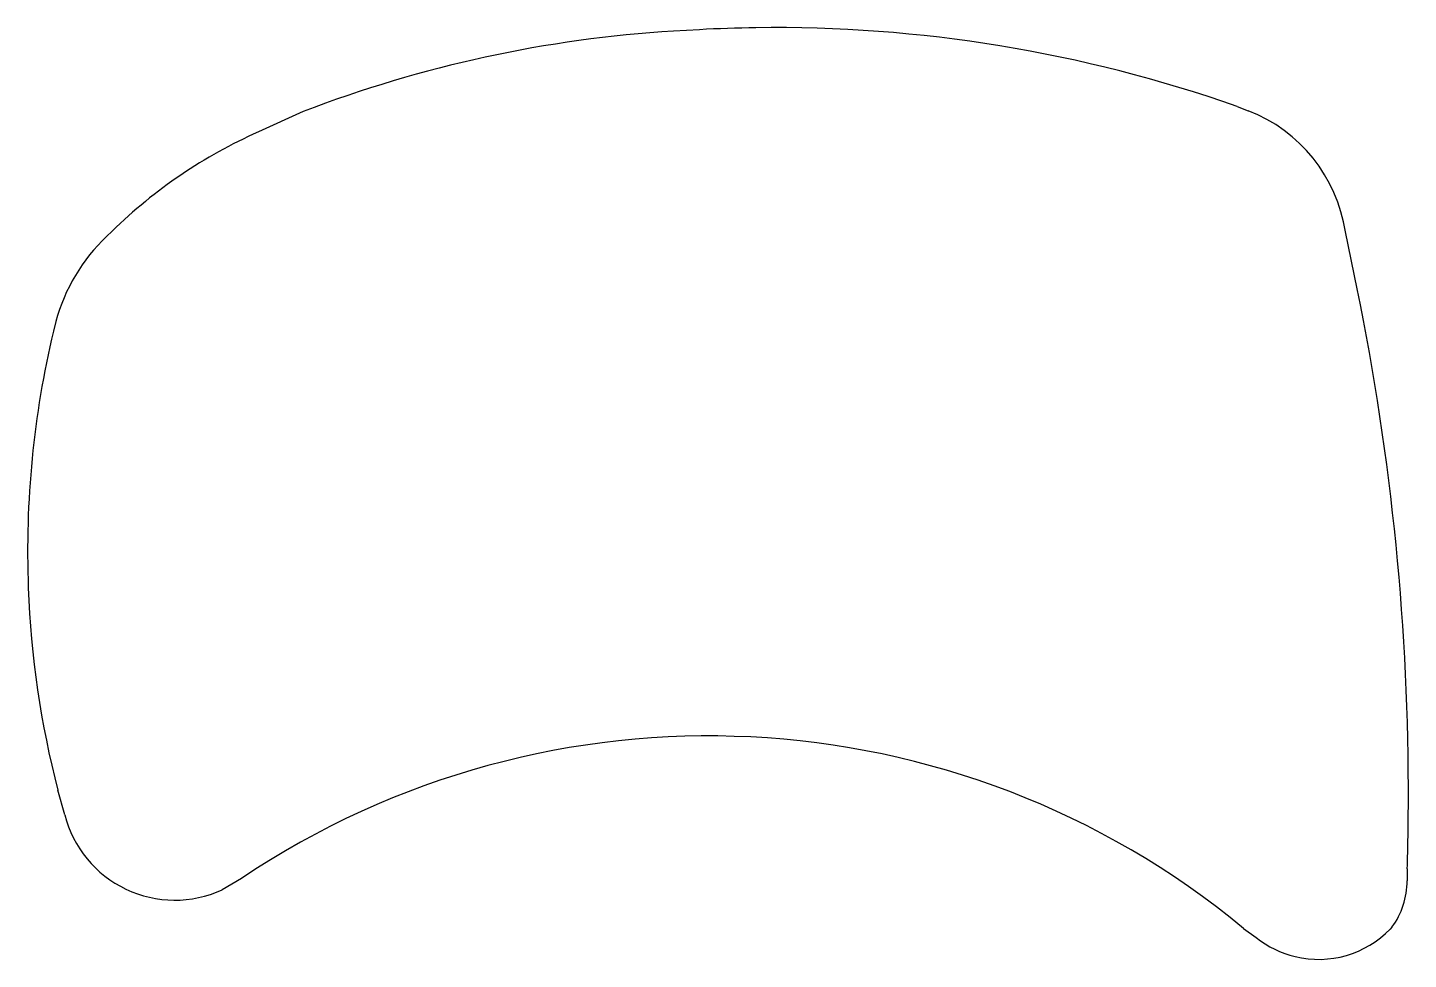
# Model space of a CAD drawing. Extents: x 11 to 223, y -155 to -11.
import ezdxf

# ---------------------------------------------------------------- set-up
doc = ezdxf.new("R2010")
doc.units = 0
doc.layers.add('BLACK', color=7, linetype='CONTINUOUS')

msp = doc.modelspace()

# ---------------------------------------------------------------- linework, layer by layer
at = {"layer": 'BLACK', "linetype": 'CONTINUOUS'}
for p, q in [((114.082, -11.5179), (110.095, -11.7231)), ((196.966, -23.3611), (198.669, -24.0019)), ((52.973, -24.1481), (46.081, -27.2844)), ((23.552, -42.555), (22.681, -43.3844)), ((215.46, -51.4573), (213.654, -42.6882)), ((14.862, -56.4791), (14.481, -57.9844)), ((16.229, -132.553), (15.1625, -128.743)), ((43.4733, -142.346), (40.5022, -144.094)), ((223.181, -140.884), (223.155, -142.704)), ((197.958, -150.061), (199.905, -151.474)), ((220.557, -150.148), (220.56, -150.144)), ((220.811, -149.864), (220.56, -150.144))]:
    msp.add_line(p, q, dxfattribs=at)
at = {"layer": 'BLACK'}
for centre, radius, start, end in [((121.947, -203.728), 192.371, 93.532, 111.011), ((125.804, -225.467), 214.27, 90.816, 93.136), ((125.802, -225.448), 214.251, 70.6, 90.8155), ((189.964, -46.334), 23.9687, 8.7492, 68.705), ((77.408, -97.755), 77.1199, 113.967, 134.294), ((42.221, -63.9344), 28.3569, 133.557, 164.757), ((-164.746, -129.331), 388.099, -0.2181, 11.5752), ((158.081, -91.984), 147.57, 166.68, 182.164), ((158.08, -91.984), 147.569, -177.836, -165.576), ((115.55, -249.644), 129.259, 50.391, 123.891), ((-164.746, -129.331), 388.099, -1.7059, -0.2181), ((33.187, -128.183), 17.512, -165.55, -65.3091), ((211.363, -142.808), 11.7923, -36.7574, 0.505316), ((209.499, -139.418), 15.4077, -103.516, -44.1386), ((209.499, -139.418), 15.4077, -128.516, -103.516)]:
    msp.add_arc(centre, radius, start, end, dxfattribs=at)

doc.saveas('drawing.dxf')
